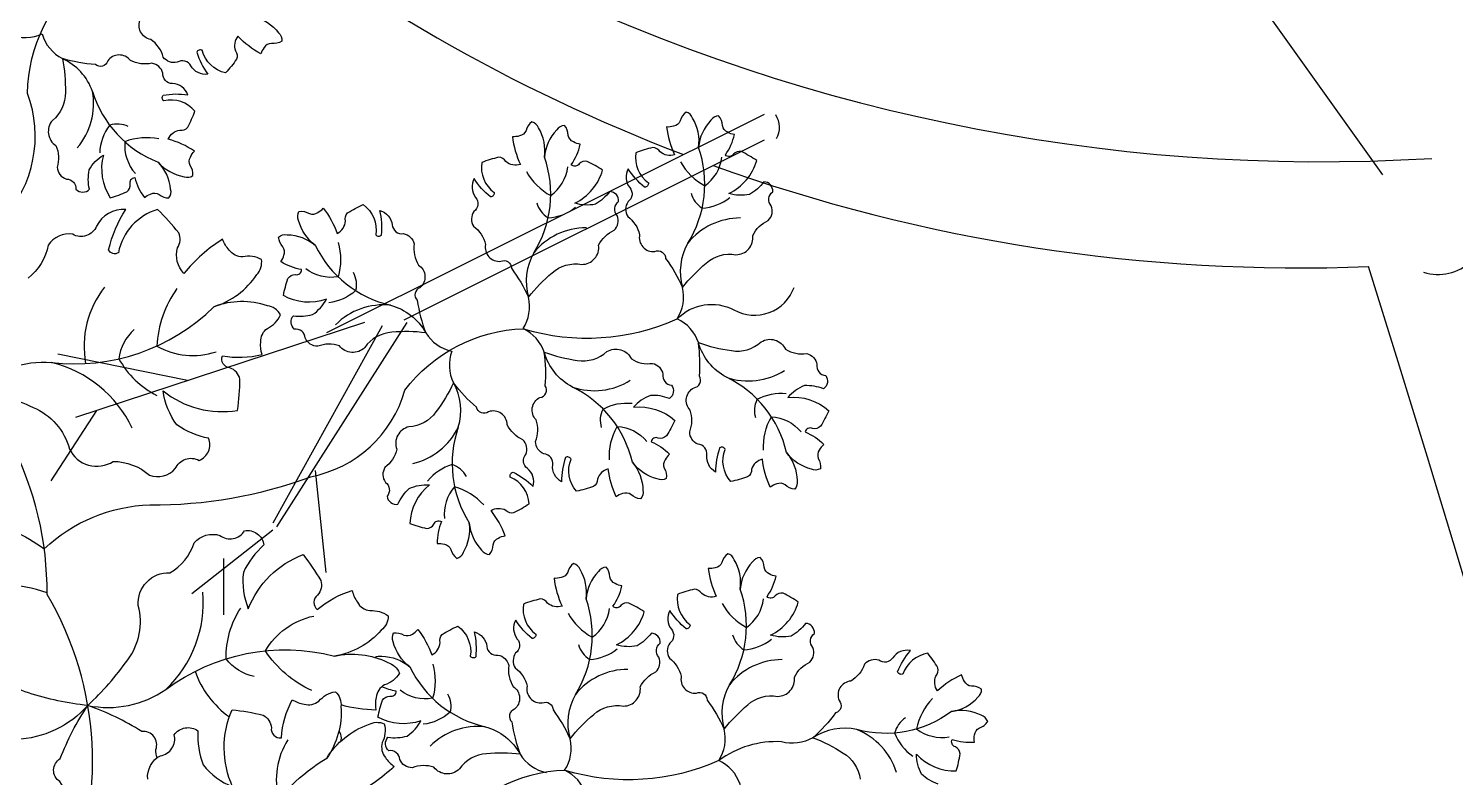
# Model space of a CAD drawing. Header units: millimetres. Extents: x 228.39 to 232.01, y 86.87 to 92.76.
# Drawn here: x 228.9126 to 229.3698, y 90.7876 to 91.0275 of the extents above; entities that cross this region are included whole.
import ezdxf

# ---------------------------------------------------------------- set-up
doc = ezdxf.new("R2010")
doc.units = ezdxf.units.MM
for name, color, linetype in [('62', 62, 'Continuous'), ('63', 63, 'Continuous'), ('CauleArvore', 253, 'Continuous')]:
    doc.layers.add(name, color=color, linetype=linetype)

msp = doc.modelspace()

# ---------------------------------------------------------------- linework, layer by layer
at = {"layer": '62'}
for points in [[(228.8818690948611, 90.92673210807973, 0.1954096761169075), (228.8891655098218, 90.94581401559952, -0.1631901514612794), (228.9043919739122, 90.96661242938447, 0.2835782542006574), (228.9122707912296, 91.0067742443455, -0.2251438523393833), (228.9312410822425, 91.0451925154305, 0.1802530025354734), (228.9690193769532, 91.07688980661739, 0.2002582601934849), (228.9799192365681, 91.09713033928597, -0.4574430062941838), (228.9982526410376, 91.11105669458442)], [(228.8616271753142, 91.02718563946839, 0.2279428046577942), (228.8924567361578, 91.02602095620507, -0.2043996860364329), (228.9067541709604, 91.0255758835169, 0.2049975904848279), (228.9169533416903, 91.02580660081429, 0.2049975904848279)], [(228.9445474749873, 90.99617938542016, 0.1876286218963192), (228.9386087871317, 90.99656441634504, 0.1520058651265381), (228.9353949910018, 90.98767101779436)], [(228.9543765569063, 90.99215959589806, 0.1413864367129372), (228.9434645057352, 90.99128656901358, 0.210122964771746), (228.9468337266679, 90.98114553818824, 0.210122964771746)], [(229.1215155959715, 90.9848413619169, 0.1413864367129372), (229.1292959607957, 90.97714065026761, 0.210122964771746), (229.134783873092, 90.98630989094076, 0.210122964771746)], [(229.0721310164554, 90.98172515231619, 0.1413864367129372), (229.0799113812796, 90.97402444066691, 0.210122964771746), (229.0853992935759, 90.98319368134004, 0.210122964771746)], [(229.0754966166613, 90.97165329576308, 0.1876286218963192), (229.0790790247323, 90.9669011789008, 0.1520058651265381), (229.0879159203504, 90.97026722987778)], [(229.1248811961775, 90.9747695053638, 0.1876286218963192), (229.1284636042484, 90.97001738850152, 0.1520058651265381), (229.1373004998666, 90.97338343947848)], [(229.0118082383159, 90.95895536360882, -0.1413864367129372), (229.0117727013811, 90.94800850223994, -0.210122964771746), (229.0014036049308, 90.95059190981492, -0.210122964771746)], [(229.0044634530485, 90.95810216032376, 0.2279428046577942), (229.0286113276701, 90.93890063798382, -0.2043996860364329), (229.0398663929749, 90.93007237447303, 0.2049975904848279), (229.0482200261866, 90.9242163411557, 0.2049975904848279)], [(229.0165683114253, 90.94946266835589, -0.1876286218963192), (229.0174066096236, 90.94357085043691, -0.1520058651265381), (229.0087851845321, 90.93968600131002)], [(228.9176392686847, 90.86085872557173, -0.1841083703680773), (228.951470577176, 90.87495695269759, 0.09065442908466861), (229.00303379121, 90.8839678373281, 0.2835782542006574), (229.0331729089781, 90.91165683737222, -0.2251438523393833), (229.0712150063081, 90.93137064788696, 0.1802530025354734), (229.1204283077107, 90.93452798614882, -0.3316125768266109), (229.13862579075, 90.93741647545417, 0.4605227219911265), (229.1579175145628, 90.94460636363173, 0.4605227219911265)], [(228.9601611616864, 90.94425700676368, 0.1413864367129372), (228.9536829264337, 90.92581359335092, 0.210122964771746), (228.972675756164, 90.92396817496885, 0.210122964771746)], [(228.8956923862649, 90.91240837470632, -0.2043996860364329), (228.9199059453037, 90.92054311526321, 0.2279428046577942), (228.9720119324665, 90.93843448232721, 0.2279428046577942)], [(229.155476277745, 90.89169661645374, 0.2279428046577942), (229.1362467039196, 90.9158221589224, -0.2043996860364329), (229.1272568038358, 90.92694854324594, 0.2049975904848279), (229.1204283077107, 90.93452798614882, 0.2049975904848279)], [(228.9464810229822, 90.93112496146901, 0.1876286218963192), (228.9415513701937, 90.92171044963135, 0.1520058651265381), (228.953739907187, 90.91002357086465)], [(229.1060916982288, 90.88858040685302, 0.2279428046577942), (229.0868621244034, 90.91270594932169, -0.2043996860364329), (229.0778722243196, 90.92383233364522, 0.2049975904848279), (229.0710437281945, 90.93141177654812, 0.2049975904848279)], [(229.0962313151624, 90.89971329792276, -0.1876286218963192), (229.0967349566053, 90.90564310462759, -0.1520058651265381), (229.1060077823317, 90.90749667588153)], [(229.1456158946785, 90.90282950752348, -0.1876286218963192), (229.1461195361214, 90.9087593142283, -0.1520058651265381), (229.1553923618478, 90.91061288548224)], [(229.1481271317598, 90.89251140462156, -0.1413864367129372), (229.1506154276787, 90.90317177141277, -0.210122964771746), (229.1601416424964, 90.8983299342469, -0.210122964771746)], [(229.0987425522436, 90.88939519502084, -0.1413864367129372), (229.1012308481625, 90.90005556181205, -0.210122964771746), (229.1107570629802, 90.89521372464618, -0.210122964771746)], [(229.0529002937969, 90.88400063303659, 0.1876286218963192), (229.0483438815367, 90.88782886625495, 0.1520058651265381), (229.0404863067133, 90.88256773127844)], [(229.0584377974141, 90.87493941828015, 0.1413864367129372), (229.0491293330641, 90.88070028003409, 0.210122964771746), (229.045836275651, 90.87053426170004, 0.210122964771746)], [(228.8970309596753, 90.86990074318119, -0.1106796973527163), (228.9176392686847, 90.86085872557173, -0.1841083703680773)], [(228.9185569804472, 90.84682014384458, 0.1141174530393284), (228.8908822500882, 90.84912345830487, -0.2620553651360283)], [(229.1348563509163, 90.84335831191433, 0.1413864367129372), (229.1426367157405, 90.83565760026505, 0.210122964771746), (229.1481246280368, 90.84482684093818, 0.210122964771746)], [(228.9849153936144, 90.8199902117318, -0.1876286218963192), (228.9759276269738, 90.8256607108784, -0.1520058651265381), (228.9806074806276, 90.8418854616969)], [(229.0033377505813, 90.81549426106808, -0.1413864367129372), (228.988480408458, 90.82819805638034, -0.210122964771746), (229.0039838553291, 90.8393235354841, -0.210122964771746)], [(229.0854717714001, 90.84024210231361, 0.1413864367129372), (229.0932521362243, 90.83254139066433, 0.210122964771746), (229.0987400485207, 90.84171063133746, 0.210122964771746)], [(229.1382219511222, 90.83328645536122, 0.1876286218963192), (229.1418043591932, 90.82853433849894, 0.1520058651265381), (229.1506412548113, 90.83190038947592)], [(229.0888373716061, 90.8301702457605, 0.1876286218963192), (229.092419779677, 90.82541812889822, 0.1520058651265381), (229.1012566752952, 90.8287841798752)], [(228.9315912416112, 90.81069876120998, 0.2043996860364329), (228.9566180427314, 90.81581048019169, -0.2279428046577942), (229.0106677084677, 90.8264767141765, -0.2279428046577942)], [(229.0421099290274, 90.82392320993023, -0.1413864367129372), (229.0420743920926, 90.81297634856135, -0.210122964771746), (229.0317052956423, 90.81555975613631, -0.210122964771746)], [(229.03476514376, 90.82307000664517, 0.2279428046577942), (229.0589130183816, 90.80386848430523, -0.2043996860364329), (229.0701680836864, 90.79504022079442, 0.2049975904848279), (229.0785217168981, 90.7891841874771, 0.2049975904848279)], [(228.9315912416112, 90.81069876120998, -0.2043996860364367), (228.9084988039133, 90.79978043870031, 0.2279428046577933), (228.8588506584804, 90.7759016496042)], [(229.0468700021369, 90.8144305146773, -0.1876286218963192), (229.0477083003351, 90.8085386967583, -0.1520058651265381), (229.0390868752437, 90.80465384763141)], [(229.202232734313, 90.81288696224873, 0.1413864367129372), (229.1971738023988, 90.80317911776139, 0.210122964771746), (229.2075549319612, 90.80064449650708, 0.210122964771746)], [(229.208338367543, 90.80871622258631, -0.2279428046577928), (229.1780312273656, 90.80294599181255, 0.2043996860364349), (229.1639618280246, 90.80036398991184, -0.2049975904848281), (229.1538431980943, 90.79906412746442, 0.1730102318134612), (229.1337690626554, 90.79304493614626, 0.1730102318134612)], [(229.1936044220299, 90.80669650295097, 0.1876286218963192), (229.1901225213394, 90.80187025908633, 0.1520058651265381), (229.1959486274816, 90.79442193641843)], [(228.9956908622292, 90.7996605961755, 0.2101229647717458), (228.9927978160255, 90.78079890394402, 0.1413864367129372), (229.0122689826661, 90.78253115680006)], [(228.9641339333923, 90.72624239456877, 0.2043996860364367), (228.9779860591885, 90.7477037332079, -0.2279428046577933), (229.0081689554396, 90.79379199296588)], [(229.1337690626554, 90.79304493614626, -0.1802530025354734), (229.0845557612529, 90.78988759788439, 0.2251438523393833), (229.0465136639229, 90.77017378736964, -0.2626849896690132), (229.019326115423, 90.74317367297654, -0.09065442908466861)], [(229.1688170326897, 90.75021356645117, 0.2279428046577942), (229.1495874588643, 90.77433910891983, -0.2043996860364329), (229.1405975587805, 90.78546549324336, 0.2049975904848279), (229.1337690626554, 90.79304493614626, 0.2049975904848279)], [(229.1194324531736, 90.74709735685045, 0.2279428046577942), (229.1002028793482, 90.77122289931911, -0.2043996860364329), (229.0912129792644, 90.78234928364265, 0.2049975904848279), (229.0843844831393, 90.78992872654554, 0.2049975904848279)]]:
    msp.add_lwpolyline(points, format="xyb", dxfattribs=at)
for centre, radius, start, end in [((228.9293996387827, 91.02943421125168), 0.01296417636406003, 196.2493451491128, 242.5893200991914), ((228.9159026340588, 91.0013266052937), 0.01822652723244424, 19.39399772205832, 65.60245390743854), ((228.9117984110953, 91.00345955843436), 0.02165418735251583, 319.2954544648263, 10.42796352949611), ((228.9670986348983, 91.01790301121767), 0.03559504258891227, 197.1971732400638, 248.5602440109438), ((229.0937051451515, 90.97768919259951), 0.03559504258891227, 327.917719804394, 19.28079057527238), ((229.0443205656354, 90.9745729829988), 0.03559504258891227, 327.917719804394, 19.28079057527238), ((229.1407280642707, 90.94519960721458), 0.02165418735251583, 90.01600102915677, 141.1485100938255), ((229.0913434847546, 90.94208339761386), 0.02165418735251583, 90.01600102915677, 141.1485100938255), ((229.1396671575077, 90.9497016747479), 0.01822652723244424, 150.1145442863874, 196.3230004717689), ((229.0902825779916, 90.9465854651472), 0.01822652723244424, 150.1145442863874, 196.3230004717689), ((228.9609476381317, 90.92577278807576), 0.03055347511947142, 141.6344804195968, 190.5011898104985), ((229.1095593464265, 90.94159449514561), 0.01296417636406003, 326.9698917134426, 13.30986666352196), ((229.0263329221135, 90.91736664861777), 0.02165418735251583, 83.96028596669156, 135.092795031362), ((229.0601747669103, 90.93847828554489), 0.01296417636406003, 326.9698917134426, 13.30986666352196), ((228.8135912837163, 90.8470077504985), 0.1049658643867444, 359.5821735404677, 54.45095799120666), ((228.9108789876338, 90.88294334020213), 0.03866819170092113, 25.36741841810714, 76.49992748277828), ((229.0603963493827, 90.9197658330699), 0.01296417636406003, 159.9223847756048, 206.2623597256839), ((229.1432938329012, 90.9362975539861), 0.02165418735251583, 251.0077929045287, 302.140301969199), ((229.032871762135, 90.90511647315044), 0.01822652723244424, 343.0670373485498, 29.2754935339308), ((229.093909253385, 90.93318134438537), 0.02165418735251583, 251.0077929045287, 302.140301969199), ((229.0308287415558, 90.90926619629151), 0.02165418735251583, 282.9684940913174, 334.101003155987), ((229.0839375368067, 90.88814312956394), 0.03559504258891227, 160.8702128665557, 212.2332836374346), ((228.9299447958623, 90.84380631829089), 0.03866819170092113, 313.614132344748, 4.746641409419472), ((229.1070459000963, 90.83620614259694), 0.03559504258891227, 327.917719804394, 19.28079057527238), ((228.8281423696781, 90.79291777186114), 0.1049658643867444, 335.6631018363221, 30.53188628706008), ((229.0576613205802, 90.83308993299622), 0.03559504258891227, 327.917719804394, 19.28079057527238), ((229.1540688192155, 90.803716557212), 0.02165418735251583, 90.01600102915677, 141.1485100938255), ((228.9947441169304, 90.83187822720504), 0.03055347511947142, 199.6128700170281, 234.4005470104001), ((229.1046842396994, 90.80060034761128), 0.02165418735251583, 90.01600102915677, 141.1485100938255), ((229.1530079124525, 90.80821862474534), 0.01822652723244424, 150.1145442863874, 196.3230004717689), ((229.1036233329363, 90.80510241514462), 0.01822652723244424, 150.1145442863874, 196.3230004717689), ((229.056634612825, 90.78233449493916), 0.02165418735251583, 83.96028596669156, 135.092795031362), ((229.1229001013713, 90.80011144514303), 0.01296417636406003, 326.9698917134426, 13.30986666352196), ((229.1700348063891, 90.7828223469771), 0.02165418735251583, 17.19637734170586, 68.32888640637657), ((229.0735155218551, 90.79699523554231), 0.01296417636406003, 326.9698917134426, 13.30986666352196)]:
    msp.add_arc(centre, radius, start, end, dxfattribs=at)
at = {"layer": '63'}
for points in [[(228.9846880869757, 91.03137925903981, -0.1720458047186181), (228.992733111612, 91.02615632192375, -0.2361518438993874), (228.9937634641398, 91.02348730239576, -0.174488138359288), (228.9904507355679, 91.02278245163951, 0.2548810045278096), (228.9881016477056, 91.02142598435904, 0.1018354407082642), (228.9870389016733, 91.0194158314342, -0.08115707204633878), (228.9797173341972, 91.0250739818009, 0.2683901017028241), (228.9788781833788, 91.02039998672201, -0.2633611240475965), (228.9792631312409, 91.01773511206824, -0.03433418913963283), (228.9757633595195, 91.01332022595744, -0.2816703646801006), (228.9682306904919, 91.02056771207018, 0.447648090788793), (228.9665042348194, 91.01993785767284, 0.08047336285184804), (228.9700658214114, 91.01290314431641, -0.299054732626132), (228.9646173991551, 91.01557458807228, 0.4445358973400594), (228.9602687323879, 91.01673199866474, -0.3028472262875131), (228.9557620663936, 91.01837450046368, 0.1775881189196616), (228.9517673799241, 91.02404766492046, -0.5077713489282268), (228.9485235364597, 91.03055916115869, 0.5541101838924969)], [(228.8956923862649, 90.91240837470632, -0.05303807838268959), (228.9140692036886, 90.90618320635822, -0.2299676780149515), (228.9257313006579, 90.8928344906663, 0.453009155801419), (228.9397446594211, 90.88887860671925, -0.1775881189196565), (228.9513286011087, 90.88448232080135, 0.3028472262875298), (228.9596381007912, 90.8865605617365, -0.4445358973400413), (228.967228651006, 90.88919833581083, 0.4200628682774436), (228.9703059922018, 90.8962723569129, -0.1027662192553072), (228.960160147249, 90.9005887052793, -0.1249756271620583), (228.9556881315758, 90.91145951985281, 0.2129696122085104), (228.9795755707629, 90.90522478778392, 0.03433418913963267), (228.9803365231652, 90.91525631204985, 0.263361124047625), (228.9771014623065, 90.91881330238913, -0.4961733732722903), (228.9747128412828, 90.92272922153354, 0.105188829234163), (228.987456186125, 90.92308891994834, -0.1018354407082667), (228.9870175483876, 90.92712550578557, -0.2548810045278109), (228.9891356155155, 90.93148182242513, 0.1744881383592944), (228.9933309584975, 90.93583813897493, 0.2361518438993939), (228.9891370293932, 90.93875567491776, 0.172045804718615), (228.9720119324665, 90.93843448232721, 0.1720458047186181), (228.9857221367285, 90.94870104984136, 0.2361518438993874), (228.9872391857534, 90.95357953521759, 0.174488138359288), (228.9812526663949, 90.95443975762451, -0.2548810045278096), (228.976905262339, 90.95657605839851, -0.1018354407082642), (228.974771688352, 90.96003066262017, 0.08115707204633878), (228.9624024547861, 90.94907506720925, -0.2683901017028241), (228.9603491354131, 90.95730258541776, 0.2633611240475965), (228.9607167513767, 90.96209660852335, 0.03433418913963283), (228.9539539041912, 90.96954472409726, 0.2816703646801006), (228.9413983535323, 90.95573217241468, -0.447648090788793), (228.9382470789951, 90.95664821279956, -0.08047336285184804), (228.9437526973793, 90.96960741831518, 0.299054732626132), (228.9343641906835, 90.96419698685119, -0.4445358973400594), (228.926754323344, 90.96161547107424, 0.3028472262875131), (228.9189208780826, 90.95815079133537, -0.1775881189196616), (228.9124809959396, 90.94756575695288, 0.5077713489282268)], [(228.9538068966569, 90.7939228268292, -0.08379440785387525), (228.9534111076131, 90.79657110999203, 0.5541101838924969), (228.9488894218937, 90.802373852773, 0.05360560279891149), (228.9315912416112, 90.81069876120998, 0.05303807838268959), (228.9443643989985, 90.82530378055084, 0.2299676780149515), (228.9477550852743, 90.84270194030765, -0.453009155801419), (228.9578922795364, 90.85315471669117, 0.1775881189196565), (228.9657069993983, 90.86276955877901, -0.3028472262875298), (228.9739376533426, 90.8651408887867, 0.4445358973400413), (228.981827126288, 90.86666749327877, -0.4200628682774436), (228.9880383128429, 90.86209223755182, 0.1027662192553072), (228.9814274808861, 90.85326806994999, 0.1249756271620583), (228.98301319858, 90.84162079417113, -0.2129696122085104), (229.0005484015622, 90.85899889220458, -0.03433418913963267), (229.006239693615, 90.85070312687367, -0.263361124047625), (229.0052258982689, 90.84600312495564, 0.4961733732722903), (229.0051243802032, 90.84141731780497, -0.105188829234163), (229.0163282034693, 90.84749979796862, 0.1018354407082667), (229.0179740174444, 90.84378796221723, 0.2548810045278109), (229.0219918698604, 90.84108230795522, -0.1744881383592944), (229.0278066246916, 90.83941887088947, -0.2361518438993939), (229.0256425521575, 90.83479092886557, -0.172045804718615), (229.0106677084677, 90.8264767141765, -0.1720458047186181), (229.0276783968229, 90.82447456755062, -0.2361518438993874), (229.0314383356302, 90.82101567792022, -0.174488138359288), (229.0266914201804, 90.81726798658661, 0.2548810045278096), (229.0240026237958, 90.8132388331986, 0.1018354407082642), (229.023890276325, 90.80918003949458, -0.05521114289692754), (229.0127324526647, 90.81083930962366, 0.2683901017028241)], [(229.0235605277015, 90.82607921307834, -0.1823380578218932), (229.0257875446707, 90.826447018358, -0.172045804718615), (229.03476514376, 90.82307000664517, -0.1720458047186181), (229.0294525042881, 90.83105607923174, -0.2361518438993874), (229.0295656150296, 90.83391483727196, -0.174488138359288), (229.032886114682, 90.8332475537956, 0.2548810045278096), (229.0355805797629, 90.83356072339156, 0.1018354407082642), (229.0373536136441, 90.83498427344912, -0.08115707204633878), (229.0418295029742, 90.82688572848207, 0.2683901017028241), (229.0444541414952, 90.8308432121179, -0.2633611240475965), (229.0451580450868, 90.83344210832794, -0.03433418913963283), (229.0501221527851, 90.83610617593834, -0.2816703646801006), (229.0541612676101, 90.82646497740994, 0.447648090788793), (229.0559959234053, 90.82635818853407, 0.08047336285184804)], [(229.0559959234053, 90.82635818853407, 0.08047336285184804), (229.0555175750746, 90.83422859347498, -0.299054732626132), (229.0594589879884, 90.82961479015604, 0.4445358973400594), (229.0629915764902, 90.82682708134605, -0.3028472262875131), (229.0664767429235, 90.82353140759457, 0.1775881189196616), (229.0678928266566, 90.81673898374122, -0.5077713489282268), (229.0682870891264, 90.80947491733272, 0.5541101838924969), (229.0674497847743, 90.80544128886554, 0.05360560279891149), (229.0701680836864, 90.79504022079442, 0.05303807838268959), (229.0593037673201, 90.79519684029182, 0.2299676780149515), (229.0506489112548, 90.79033635653664, -0.453009155801419), (229.0425124403908, 90.79087332064516, 0.1775881189196565), (229.0355756061242, 90.79072283709039, -0.3028472262875298), (229.0315795245905, 90.79337598294391, 0.4445358973400413), (229.0280676677745, 90.79618976396529, -0.4200628682774436), (229.0277685556513, 90.80049945461313, 0.1027662192553072), (229.033931463199, 90.80087710433911, 0.1249756271620583), (229.0383276520728, 90.80577656793682, -0.2129696122085104), (229.024553317653, 90.80696027059919, -0.03433418913963267), (229.0260306135852, 90.81239692565555, -0.263361124047625), (229.028404133145, 90.81366820323186, 0.4961733732722903), (229.0303981714496, 90.81528744202609, -0.07000139340616839), (229.0258307443324, 90.81669741282404, 0.1018354407082667)], [(228.9065145712409, 90.7581883539443, 0.302847226287535), (228.9138876279695, 90.76254781547456, -0.1775881189196651), (228.9190416771317, 90.77381506057385, 0.5077713489282355), (228.9226030838895, 90.78630798217274, -0.5541101838924959), (228.9227414570908, 90.79366313807756, -0.05360560279891149), (228.9315912416112, 90.81069876120998, -0.05303807838268965), (228.9126111648505, 90.81472577322195, -0.2299676780149539), (228.8994640353642, 90.82661466310346, 0.4530091558014004)], [(229.2040369694419, 90.78548090381143, -0.1027662192553072), (229.1987565225162, 90.78868104896773, -0.1249756271620583), (229.1971428475792, 90.79506284129887, 0.2129696122085104), (229.2098877780662, 90.78970558569692, 0.03433418913963267), (229.2111080149332, 90.7952056441931, 0.263361124047625), (229.2095978803517, 90.7974348223651, -0.4961733732722903), (229.2085855079354, 90.79979559027487, 0.105188829234163), (229.2156779641142, 90.79898070760314, -0.1018354407082667), (229.2157561007693, 90.80125315970903, -0.2548810045278109), (229.2172769052806, 90.80349935001853, 0.1744881383592944), (229.2199491749252, 90.80558020564204, 0.2361518438993939), (229.2178566298194, 90.80753124294374, 0.172045804718615), (229.208338367543, 90.80871622258631, 0.1720458047186181), (229.2167552763749, 90.8133159116227, 0.2361518438993874), (229.2179844880218, 90.81589938415004, 0.174488138359288), (229.2147345374759, 90.81685269765009, -0.2548810045278096), (229.2124947387983, 90.81838289997387, -0.1018354407082642), (229.2115870257786, 90.82046765439206, 0.08115707204633878), (229.2038585959618, 90.81537929626332, -0.2683901017028241), (229.203375255269, 90.82010336081287, 0.2633611240475965), (229.2039605964171, 90.82273150036724, 0.03433418913963283), (229.2008046596198, 90.82739837131088, 0.2816703646801006), (229.1927455604497, 90.82074118885882, -0.447648090788793), (229.1910716712706, 90.82149978016322, -0.08047336285184804), (229.1951549677473, 90.8282450585817, 0.299054732626132), (229.1895201504567, 90.82599322578936, -0.4445358973400594), (229.1850964188087, 90.82516793781647, 0.3028472262875131), (229.1804784617404, 90.82387089384682, -0.1775881189196616), (229.1760662539983, 90.81851601403645, 0.5077713489282268), (229.1723393523102, 90.81226842990422, -0.5541101838924969), (229.1712049476999, 90.8083080810093, -0.05360560279891149), (229.1639618280246, 90.80036398991184, -0.05303807838268959), (229.1736528994699, 90.79545063728689, -0.2299676780149515), (229.1790549230147, 90.78712303394222, 0.453009155801419)], [(228.9507832418097, 90.78704545307016, -0.3028472262875391), (228.9548455607845, 90.79458630414305, 0.4445358973400543), (228.9592729356234, 90.80129246971417, -0.4200628682774251), (228.9668872228361, 90.80253119229408, 0.1027662192553072), (228.9685695526686, 90.7916344588679, 0.1249756271620594), (228.978002651366, 90.78462088754955, -0.2129696122085123), (228.9778482814806, 90.80930808675943, -0.03433418913963757), (228.9877578552169, 90.80757289915559, -0.2633611240476315), (228.9904076894411, 90.80356089496593, 0.4961733732723008), (228.9936140161072, 90.8002807421569, -0.1051888292341653), (228.9971037116592, 90.8125422365876, 0.1018354407082685), (229.0009076315145, 90.81112215841364, 0.2548810045278082), (229.005651616906, 90.81210108927306, -0.1744881383592801), (229.010907628038, 90.81509320284029, -0.2361518438994192), (229.0127013873106, 90.81030953427091, -0.1720458047186142), (229.0081689554396, 90.79379199296588, -0.1720458047186181), (229.0214981695583, 90.80454857980402, -0.2361518438993757), (229.0266000680631, 90.80481632773822, -0.1744881383592802), (229.0259581371082, 90.79880248360423, 0.2548810045278265), (229.0269569358795, 90.79406264140887, 0.1018354407082649), (229.0297790475443, 90.79114337539887, -0.08115707204633917), (229.0161125997355, 90.78185622222325, 0.2683901017028146)], [(229.0120646058368, 90.80247268184714, -0.1165430605391474), (229.0127688903052, 90.80034125231224, -0.004008262913707361), (229.012592013008, 90.79917879548765, -0.2816703646801006)]]:
    msp.add_lwpolyline(points, format="xyb", dxfattribs=at)
for points in [[(228.9557419167304, 91.0061911942823, -0.08047336285184804), (228.9636258499105, 91.00631644870703, 0.299054732626132), (228.9587239966971, 91.0098932841655, -0.4445358973400594), (228.9556741657472, 91.01320221648719, 0.3028472262875131), (228.9521214874509, 91.01642499905296, -0.1775881189196616), (228.9452406248207, 91.01731721226007, 0.5077713489282268), (228.9379676864619, 91.01715451219258, -0.5541101838924969), (228.9340099486793, 91.01601103117656, -0.05360560279891149), (228.9234313822944, 91.01792552829974, -0.05303807838268959), (228.9244188208903, 91.00710504472488, -0.2299676780149515), (228.9202348081948, 90.99810366296377, 0.453009155801419), (228.9213927565483, 90.99003213001234, -0.1775881189196565), (228.9217734828657, 90.98310411713607, 0.3028472262875298), (228.924724609294, 90.97932275450492, -0.4445358973400413), (228.9277988497481, 90.97603648799678, 0.4200628682774436), (228.932118792816, 90.97606800675437, -0.1027662192553072), (228.9320237833758, 90.98224174322132, -0.1249756271620583), (228.9365725116297, 90.98699992474708, 0.2129696122085104), (228.9388066811707, 90.97335654074004, 0.03433418913963267), (228.9441143638559, 90.975245489121, 0.263361124047625), (228.9452003058663, 90.97770932185213, -0.4961733732722903), (228.9466622248701, 90.97982140988516, 0.105188829234163), (228.9497407372838, 90.97338015769822, -0.1018354407082667), (228.9517073213699, 90.97452151256982, -0.2548810045278109), (228.9544182702522, 90.97442678440409, 0.1744881383592944), (228.9576010303072, 90.97326875866516, 0.2361518438993939), (228.95814186653, 90.97607816923544, 0.172045804718615), (228.9540878377264, 90.98477105966246, 0.1720458047186181), (228.9624569930602, 90.98008504509617, 0.2361518438993874), (228.9652987159347, 90.9804165608231, 0.174488138359288), (228.9643793220997, 90.98367626942296, -0.2548810045278096), (228.9644854078558, 90.98638679761505, -0.1018354407082642), (228.9657691218444, 90.98826355607208, 0.08115707204633878), (228.957351847404, 90.99210666768559, -0.2683901017028241), (228.961096906514, 90.99502641705091, 0.2633611240475965), (228.9636343251056, 90.99592711048817, 0.03433418913963283), (228.9659107564623, 91.00108050565554, 0.2816703646801006), (228.9559887704062, 91.00437008774676, -0.447648090788793)], [(229.1099903212537, 90.9767223716259, -0.08047336285184804), (229.1047521475458, 90.98261589580625, 0.299054732626132), (229.1052390854944, 90.97656735811049, -0.4445358973400594), (229.1047208631534, 90.97209724093779, 0.3028472262875131), (229.104595976391, 90.96730221707544, -0.1775881189196616), (229.1084086375633, 90.96150515491193, 0.5077713489282268), (229.1132765965066, 90.95609913239917, -0.5541101838924969), (229.1167251515922, 90.95384553416277, -0.05360560279891149), (229.1221752951925, 90.94457907309437, -0.05303807838268959), (229.1297319689253, 90.9523864146311, -0.2299676780149515), (229.1392836454731, 90.95508758307669, 0.453009155801419), (229.1446456528242, 90.96123082047578, -0.1775881189196565), (229.1496480223261, 90.96603900249285, 0.3028472262875298), (229.1505886916989, 90.970742510936, -0.4445358973400413), (229.1510738115758, 90.97521634158069, 0.4200628682774436), (229.1482317212306, 90.97846986644025, -0.1027662192553072), (229.1436146249667, 90.97437029684731, -0.1249756271620583), (229.1370409421773, 90.97471368400986, 0.2129696122085104), (229.1459237632372, 90.9853074996925, 0.03433418913963267), (229.1410295542362, 90.98809790104835, 0.263361124047625), (229.1384537780791, 90.98731360584512, -0.4961733732722903), (229.1358993131854, 90.98704373154183, 0.105188829234163), (229.1387728112021, 90.99357901864839, -0.1018354407082667), (229.1366248369229, 90.99432490765231, -0.2548810045278109), (229.134928089088, 90.99644133484284, 0.1744881383592944), (229.1337294193889, 90.99960901161485, 0.2361518438993939), (229.1312473404245, 90.99818613579917, 0.172045804718615), (229.1273037226457, 90.98944260262707, 0.1720458047186181), (229.1253954673412, 90.99884260556377, 0.2361518438993874), (229.1232903560122, 91.00078007759319, 0.174488138359288), (229.1214196065951, 90.99795673174155, -0.2548810045278096), (229.119296088892, 90.99626886627522, -0.1018354407082642), (229.1170362360351, 90.99601745232249, 0.08115707204633878), (229.1196147193325, 90.9871308646892, -0.2683901017028241), (229.1149586749157, 90.9880644890692, 0.2633611240475965), (229.1126207026046, 90.98940001415288, 0.03433418913963283), (229.1072298660774, 90.98776340087831, 0.2816703646801006), (229.1112094987112, 90.9780974978303, -0.447648090788793)], [(229.0606057417376, 90.97360616202518, -0.08047336285184804), (229.0553675680296, 90.97949968620553, 0.299054732626132), (229.0558545059782, 90.97345114850977, -0.4445358973400594), (229.0553362836372, 90.96898103133707, 0.3028472262875131), (229.0552113968749, 90.96418600747472, -0.1775881189196616), (229.0590240580472, 90.95838894531123, 0.5077713489282268), (229.0638920169905, 90.95298292279845, -0.5541101838924969), (229.0673405720761, 90.95072932456205, -0.05360560279891149), (229.0727907156763, 90.94146286349365, -0.05303807838268959), (229.0803473894091, 90.94927020503039, -0.2299676780149515), (229.0898990659569, 90.95197137347597, 0.453009155801419), (229.0952610733081, 90.95811461087506, -0.1775881189196565), (229.10026344281, 90.96292279289213, 0.3028472262875298), (229.1012041121828, 90.96762630133529, -0.4445358973400413), (229.1016892320597, 90.97210013197997, 0.4200628682774436), (229.0988471417144, 90.97535365683954, -0.1027662192553072), (229.0942300454506, 90.9712540872466, -0.1249756271620583), (229.0876563626611, 90.97159747440914, 0.2129696122085104), (229.0965391837211, 90.98219129009178, 0.03433418913963267), (229.09164497472, 90.98498169144764, 0.263361124047625), (229.089069198563, 90.9841973962444, -0.4961733732722903), (229.0865147336692, 90.98392752194111, 0.105188829234163), (229.089388231686, 90.99046280904767, -0.1018354407082667), (229.0872402574067, 90.9912086980516, -0.2548810045278109), (229.0855435095719, 90.99332512524212, 0.1744881383592944), (229.0843448398728, 90.99649280201415, 0.2361518438993939), (229.0818627609084, 90.99506992619845, 0.172045804718615), (229.0779191431295, 90.98632639302635, 0.1720458047186181), (229.076010887825, 90.99572639596305, 0.2361518438993874), (229.073905776496, 90.99766386799249, 0.174488138359288), (229.0720350270789, 90.99484052214083, -0.2548810045278096), (229.0699115093758, 90.9931526566745, -0.1018354407082642), (229.0676516565189, 90.99290124272177, 0.08115707204633878), (229.0702301398163, 90.9840146550885, -0.2683901017028241), (229.0655740953996, 90.98494827946848, 0.2633611240475965), (229.0632361230884, 90.98628380455217, 0.03433418913963283), (229.0578452865613, 90.98464719127759, 0.2816703646801006), (229.0618249191951, 90.97498128822959, -0.447648090788793)], [(229.0256942326938, 90.96139034221267, 0.08047336285184804), (229.0252158843631, 90.96926074715357, -0.299054732626132), (229.0291572972769, 90.96464694383465, 0.4445358973400594), (229.0326898857787, 90.96185923502465, -0.3028472262875131), (229.036175052212, 90.95856356127318, 0.1775881189196616), (229.037591135945, 90.95177113741983, -0.5077713489282268), (229.0379853984149, 90.94450707101132, 0.5541101838924969), (229.0371480940628, 90.94047344254415, 0.05360560279891149), (229.0398663929749, 90.93007237447303, 0.05303807838268959), (229.0290020766086, 90.93022899397043, 0.2299676780149515), (229.0203472205433, 90.92536851021525, -0.453009155801419), (229.0122107496792, 90.92590547432376, 0.1775881189196565), (229.0052739154126, 90.92575499076898, -0.3028472262875298), (229.001277833879, 90.92840813662251, 0.4445358973400413), (228.997765977063, 90.93122191764388, -0.4200628682774436), (228.9974668649398, 90.93553160829173, 0.1027662192553072), (229.0036297724875, 90.9359092580177, 0.1249756271620583), (229.0080259613613, 90.94080872161543, -0.2129696122085104), (228.9942516269415, 90.94199242427779, -0.03433418913963267), (228.9957289228737, 90.94742907933414, -0.263361124047625), (228.9981024424335, 90.94870035691046, 0.4961733732722903), (229.0000964807381, 90.95031959570468, -0.105188829234163), (228.9934385603266, 90.95289623386554, 0.1018354407082667), (228.9944260969882, 90.95494438309167, 0.2548810045278109), (228.9941242194985, 90.95764013665033, -0.1744881383592944), (228.9927260611118, 90.96072496051976, -0.2361518438993939), (228.9954858539592, 90.9614791720366, -0.172045804718615), (229.0044634530485, 90.95810216032376, -0.1720458047186181), (228.9991508135765, 90.96608823291035, -0.2361518438993874), (228.9992639243181, 90.96894699095057, -0.174488138359288), (229.0025844239705, 90.96827970747421, 0.2548810045278096), (229.0052788890513, 90.96859287707017, 0.1018354407082642), (229.0070519229326, 90.97001642712772, -0.08115707204633878), (229.0115278122627, 90.96191788216066, 0.2683901017028241), (229.0141524507837, 90.96587536579649, -0.2633611240475965), (229.0148563543753, 90.96847426200654, -0.03433418913963283), (229.0198204620736, 90.97113832961695, -0.2816703646801006), (229.0238595768986, 90.96149713108854, 0.447648090788793)], [(229.0846640860616, 90.89013462089713, 0.08047336285184804), (229.0833661666454, 90.88235725011721, -0.299054732626132), (229.080559190129, 90.88773710138457, 0.4445358973400594), (229.0777413295579, 90.89124568567665, -0.3028472262875131), (229.0750835412845, 90.8952386810482, 0.1775881189196616), (229.0752259628082, 90.90217568552076, -0.5077713489282268), (229.076469922042, 90.9093432980317, 0.5541101838924969), (229.0781900321213, 90.9130866198859, 0.05360560279891149), (229.0778722243196, 90.92383233364522, 0.05303807838268959), (229.0884250065448, 90.92124453784909, 0.2299676780149515), (229.0979490943821, 90.92404142660503, -0.453009155801419), (229.105758186117, 90.9216943912726, 0.1775881189196565), (229.1125522511435, 90.9202862025927, -0.3028472262875298), (229.1158519730998, 90.91680486871692, 0.4445358973400413), (229.1186437855712, 90.91327552245214, -0.4200628682774436), (229.1179692998426, 90.90900844259066, 0.1027662192553072), (229.1118785522116, 90.91002177474377, 0.1249756271620583), (229.1064960380344, 90.90623234717583, -0.2129696122085104), (229.1196545829574, 90.9019913406665, -0.03433418913963267), (229.1169962863896, 90.89702414016413, -0.263361124047625), (229.1143982100054, 90.896317216633, 0.4961733732722903), (229.1120919663521, 90.89518612722694, -0.105188829234163), (229.118002948689, 90.89118272164788, 0.1018354407082667), (229.1165814601976, 90.88940803452634, 0.2548810045278109), (229.1162714222974, 90.88671320730214, -0.1744881383592944), (229.1169425643793, 90.88339348540333, -0.2361518438993939), (229.1140839397261, 90.8832770523141, -0.172045804718615), (229.1060916982288, 90.88858040685302, -0.1720458047186181), (229.1094791413498, 90.87960673856077, -0.2361518438993874), (229.1087281377499, 90.87684607103908, -0.174488138359288), (229.1056416910361, 90.87824064332565, 0.2548810045278096), (229.1029455884585, 90.8785393876298, 0.1018354407082642), (229.1008985883223, 90.87754947129363, -0.08115707204633878), (229.0983518151858, 90.88644519849663, 0.2683901017028241), (229.0949069147606, 90.88317670264162, -0.2633611240475965), (229.093638396527, 90.88080170721683, -0.03433418913963283), (229.0882034620429, 90.8793180938484, -0.2816703646801006), (229.0864281253437, 90.88961932373799, 0.447648090788793)], [(229.1340486655778, 90.89325083049783, 0.08047336285184804), (229.1327507461615, 90.88547345971791, -0.299054732626132), (229.1299437696451, 90.89085331098528, 0.4445358973400594), (229.1271259090741, 90.89436189527737, -0.3028472262875131), (229.1244681208006, 90.89835489064892, 0.1775881189196616), (229.1246105423244, 90.90529189512148, -0.5077713489282268), (229.1258545015581, 90.91245950763242, 0.5541101838924969), (229.1275746116375, 90.91620282948662, 0.05360560279891149), (229.1272568038358, 90.92694854324594, 0.05303807838268959), (229.1378095860609, 90.92436074744981, 0.2299676780149515), (229.1473336738982, 90.92715763620575, -0.453009155801419), (229.1551427656331, 90.9248106008733, 0.1775881189196565), (229.1619368306596, 90.92340241219341, -0.3028472262875298), (229.165236552616, 90.91992107831763, 0.4445358973400413), (229.1680283650874, 90.91639173205286, -0.4200628682774436), (229.1673538793587, 90.91212465219138, 0.1027662192553072), (229.1612631317277, 90.91313798434449, 0.1249756271620583), (229.1558806175506, 90.90934855677654, -0.2129696122085104), (229.1690391624735, 90.90510755026722, -0.03433418913963267), (229.1663808659057, 90.90014034976485, -0.263361124047625), (229.1637827895215, 90.8994334262337, 0.4961733732722903), (229.1614765458682, 90.89830233682765, -0.105188829234163), (229.1673875282051, 90.8942989312486, 0.1018354407082667), (229.1659660397137, 90.89252424412706, 0.2548810045278109), (229.1656560018135, 90.88982941690286, -0.1744881383592944), (229.1663271438955, 90.88650969500405, -0.2361518438993939), (229.1634685192423, 90.88639326191482, -0.172045804718615), (229.155476277745, 90.89169661645374, -0.1720458047186181), (229.1588637208659, 90.88272294816149, -0.2361518438993874), (229.158112717266, 90.8799622806398, -0.174488138359288), (229.1550262705522, 90.88135685292637, 0.2548810045278096), (229.1523301679747, 90.8816555972305, 0.1018354407082642), (229.1502831678384, 90.88066568089435, -0.08115707204633878), (229.147736394702, 90.88956140809735, 0.2683901017028241), (229.1442914942768, 90.88629291224234, -0.2633611240475965), (229.1430229760431, 90.88391791681755, -0.03433418913963283), (229.1375880415591, 90.88243430344912, -0.2816703646801006), (229.1358127048598, 90.89273553333871, 0.447648090788793)], [(229.0678500104508, 90.88543514152431, -0.08047336285184804), (229.0742758980057, 90.88086567107457, 0.299054732626132), (229.0724456117423, 90.88665116751109, -0.4445358973400594), (229.0719487027508, 90.89112370408293, 0.3028472262875131), (229.0709956405286, 90.89582471705297, -0.1775881189196616), (229.0659806164158, 90.90061969860571, 0.5077713489282268), (229.0600247940964, 90.90479705233516, -0.5541101838924969), (229.056158854749, 90.90622034083438, -0.05360560279891149), (229.0487703701627, 90.9140294164207, -0.05303807838268959), (229.0431559281036, 90.90472694684858, -0.2299676780149515), (229.0344527302433, 90.89995356410154, 0.453009155801419), (229.0306041166002, 90.89276477688801, -0.1775881189196565), (229.0268067468506, 90.8869576865729, 0.3028472262875298), (229.0269442704848, 90.88216300850301, -0.4445358973400413), (229.0274742720385, 90.87769427263196, 0.4200628682774436), (229.0309733040125, 90.87516056452179, -0.1027662192553072), (229.0345540338888, 90.88019071584259, -0.1249756271620583), (229.0410374253821, 90.88132951121712, 0.2129696122085104), (229.0347551470443, 90.86901421911385, 0.03433418913963267), (229.0401502781505, 90.8673918190954, 0.263361124047625), (229.0424847225601, 90.86873350127671, -0.4961733732722903), (229.0449137018276, 90.86956907458348, 0.105188829234163), (229.0435781557331, 90.86255599501406, -0.1018354407082667), (229.0458386633442, 90.86231053778616, -0.2548810045278109), (229.047966622049, 90.86062827472149, 0.1744881383592944), (229.0498448059089, 90.85780986904311, 0.2361518438993939), (229.0519448037113, 90.85975288237353, 0.172045804718615), (229.0538282786414, 90.86915788187936, 0.1720458047186181), (229.0577949263426, 90.86042477249427, 0.2361518438993874), (229.060280746682, 90.85900844314968, 0.174488138359288), (229.0614710637928, 90.86217926801953, -0.2548810045278096), (229.0631622278822, 90.86430015964585, -0.1018354407082642), (229.0653082289081, 90.86505170705455, 0.08115707204633878), (229.0608034848138, 90.87313423738381, -0.2683901017028241), (229.0655503274338, 90.8732679880269, 0.2633611240475965), (229.0681281616585, 90.87249048401634, 0.03433418913963283), (229.0730149995478, 90.87529377438962, 0.2816703646801006), (229.0669700784585, 90.88382173350404, -0.447648090788793)], [(229.0739464966823, 90.83212311202261, -0.08047336285184804), (229.0687083229744, 90.83801663620297, 0.299054732626132), (229.069195260923, 90.83196809850719, -0.4445358973400594), (229.068677038582, 90.8274979813345, 0.3028472262875131), (229.0685521518196, 90.82270295747216, -0.1775881189196616), (229.072364812992, 90.81690589530865, 0.5077713489282268), (229.0772327719353, 90.81149987279588, -0.5541101838924969), (229.0806813270208, 90.80924627455948, -0.05360560279891149), (229.0861314706211, 90.79997981349108, -0.05303807838268959), (229.0936881443539, 90.80778715502781, -0.2299676780149515), (229.1032398209017, 90.8104883234734, 0.453009155801419), (229.1086018282528, 90.8166315608725, -0.1775881189196565), (229.1136041977547, 90.82143974288957, 0.3028472262875298), (229.1145448671276, 90.82614325133271, -0.4445358973400413), (229.1150299870044, 90.83061708197741, 0.4200628682774436), (229.1121878966592, 90.83387060683697, -0.1027662192553072), (229.1075708003953, 90.82977103724403, -0.1249756271620583), (229.1009971176059, 90.83011442440656, 0.2129696122085104), (229.1098799386659, 90.8407082400892, 0.03433418913963267), (229.1049857296648, 90.84349864144507, 0.263361124047625), (229.1024099535078, 90.84271434624183, -0.4961733732722903), (229.099855488614, 90.84244447193853, 0.105188829234163), (229.1027289866308, 90.84897975904511, -0.1018354407082667), (229.1005810123515, 90.84972564804902, -0.2548810045278109), (229.0988842645167, 90.85184207523955, 0.1744881383592944), (229.0976855948175, 90.85500975201157, 0.2361518438993939), (229.0952035158531, 90.85358687619589, 0.172045804718615), (229.0912598980743, 90.84484334302378, 0.1720458047186181), (229.0893516427698, 90.85424334596047, 0.2361518438993874), (229.0872465314408, 90.85618081798991, 0.174488138359288), (229.0853757820237, 90.85335747213826, -0.2548810045278096), (229.0832522643206, 90.85166960667192, -0.1018354407082642), (229.0809924114637, 90.8514181927192, 0.08115707204633878), (229.0835708947611, 90.84253160508592, -0.2683901017028241), (229.0789148503443, 90.8434652294659, 0.2633611240475965), (229.0765768780332, 90.8448007545496, 0.03433418913963283), (229.071186041506, 90.84316414127501, 0.2816703646801006), (229.0751656741399, 90.83349823822701, -0.447648090788793)], [(229.1233310761985, 90.83523932162332, -0.08047336285184804), (229.1180929024905, 90.84113284580368, 0.299054732626132), (229.1185798404391, 90.83508430810791, -0.4445358973400594), (229.1180616180982, 90.83061419093521, 0.3028472262875131), (229.1179367313358, 90.82581916707286, -0.1775881189196616), (229.1217493925081, 90.82002210490937, 0.5077713489282268), (229.1266173514514, 90.8146160823966, -0.5541101838924969), (229.130065906537, 90.81236248416019, -0.05360560279891149), (229.1355160501373, 90.8030960230918, -0.05303807838268959), (229.14307272387, 90.81090336462853, -0.2299676780149515), (229.1526244004178, 90.81360453307411, 0.453009155801419), (229.157986407769, 90.8197477704732, -0.1775881189196565), (229.1629887772709, 90.82455595249027, 0.3028472262875298), (229.1639294466437, 90.82925946093343, -0.4445358973400413), (229.1644145665206, 90.83373329157811, 0.4200628682774436), (229.1615724761753, 90.83698681643769, -0.1027662192553072), (229.1569553799115, 90.83288724684475, -0.1249756271620583), (229.150381697122, 90.83323063400728, 0.2129696122085104), (229.159264518182, 90.84382444968992, 0.03433418913963267), (229.1543703091809, 90.84661485104579, 0.263361124047625), (229.1517945330239, 90.84583055584254, -0.4961733732722903), (229.1492400681302, 90.84556068153925, 0.105188829234163), (229.1521135661469, 90.85209596864581, -0.1018354407082667), (229.1499655918677, 90.85284185764974, -0.2548810045278109), (229.1482688440328, 90.85495828484027, 0.1744881383592944), (229.1470701743337, 90.85812596161229, 0.2361518438993939), (229.1445880953693, 90.8567030857966, 0.172045804718615), (229.1406444775905, 90.84795955262449, 0.1720458047186181), (229.138736222286, 90.85735955556119, 0.2361518438993874), (229.136631110957, 90.85929702759063, 0.174488138359288), (229.1347603615399, 90.85647368173898, -0.2548810045278096), (229.1326368438367, 90.85478581627264, -0.1018354407082642), (229.1303769909798, 90.85453440231991, 0.08115707204633878), (229.1329554742772, 90.84564781468664, -0.2683901017028241), (229.1282994298605, 90.84658143906663, 0.2633611240475965), (229.1259614575493, 90.84791696415031, 0.03433418913963283), (229.1205706210222, 90.84628035087573, 0.2816703646801006), (229.124550253656, 90.83661444782773, -0.447648090788793)]]:
    msp.add_lwpolyline(points, format="xyb", close=True, dxfattribs=at)
at = {"layer": 'CauleArvore'}
for p, q in [((229.3465575171272, 90.98064345096282), (229.0121767308078, 91.44925216743638)), ((229.1482731889391, 91.0000333075875), (229.0081105537211, 90.93004173383099)), ((229.1482731889391, 90.99179884208513), (229.0328452164824, 90.93415896658223)), ((229.0202886656123, 90.93339001078459), (228.9276282900014, 90.90291875428773)), ((229.0259393857621, 90.93226147134044), (228.9909092769651, 90.86906257096575)), ((229.033848488164, 90.93339001078459), (228.9920391487369, 90.8679340315216)), ((228.9635664958097, 90.91473699137126), (228.9219789311428, 90.9232331557879)), ((228.934408881923, 90.9051758331758), (228.9197191875994, 90.88260504429456)), ((229.0044690995171, 90.88599066262668), (229.0078587148321, 90.85326232724174)), ((228.9909092769651, 90.86680549207756), (228.9649195036332, 90.84649109057739)), ((228.9750883495785, 90.85777717652502), (228.9750883495785, 90.83971985391292))]:
    msp.add_line(p, q, dxfattribs=at)
for centre, radius, start, end in [((229.3267349443003, 91.57081528467094), 0.585933220369027, 213.0293211434589, 273.4722346771137), ((229.3199318836804, 91.50611164870097), 0.5552535696283377, 213.1750367833898, 249.1691946138029), ((229.1459042243571, 90.99580955043808), 0.00732610337347585, 331.1378894603505, 33.45204925229805), ((229.3199318836804, 91.50611164870097), 0.5552535696283377, 250.2112603393447, 272.2790319487975), ((229.3643291749339, 90.9636084549403), 0.01487017291572118, 251.5558673307749, 18.36876834527159), ((221.2453710095009, 88.41704000965392), 8.483988325253492, 349.8580055760983, 17.38017539513438)]:
    msp.add_arc(centre, radius, start, end, dxfattribs=at)

doc.saveas('drawing.dxf')
